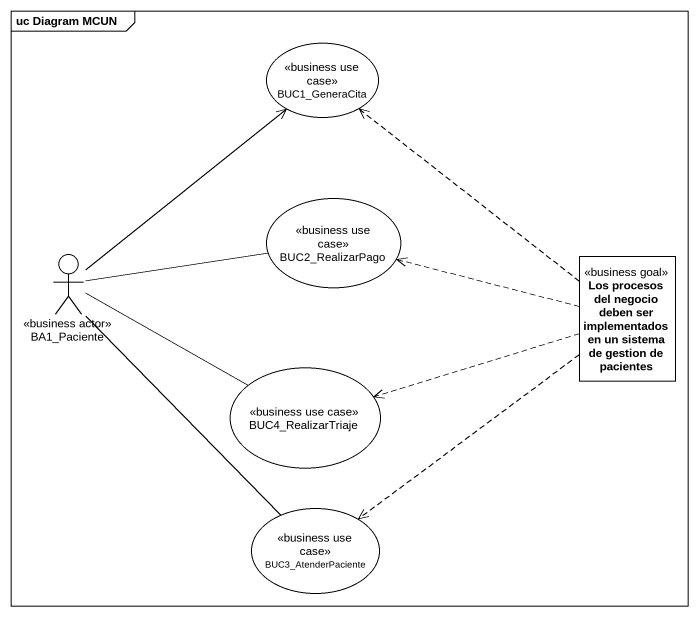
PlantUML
@startuml
mainframe uc Diagram MCUN
allowmixing
hide circle
hide empty members
usecase BUC1_GeneraCita <<business use case>>
usecase BUC2_RealizarPago <<business use case>>
actor BA1_Paciente <<business actor>>
class "Los procesos del negocio deben ser implementados en un sistema de gestion de pacientes" as Los_procesos_del_negocio <<business goal>>
usecase BUC4_RealizarTriaje <<business use case>>
usecase BUC3_AtenderPaciente <<business use case>>
BA1_Paciente -up-> BUC1_GeneraCita
BA1_Paciente -right- BUC2_RealizarPago
BA1_Paciente -right- BUC4_RealizarTriaje
BA1_Paciente -- BUC3_AtenderPaciente
Los_procesos_del_negocio .up.> BUC1_GeneraCita
Los_procesos_del_negocio .left.> BUC2_RealizarPago
Los_procesos_del_negocio .left.> BUC4_RealizarTriaje
Los_procesos_del_negocio ..> BUC3_AtenderPaciente
@enduml
